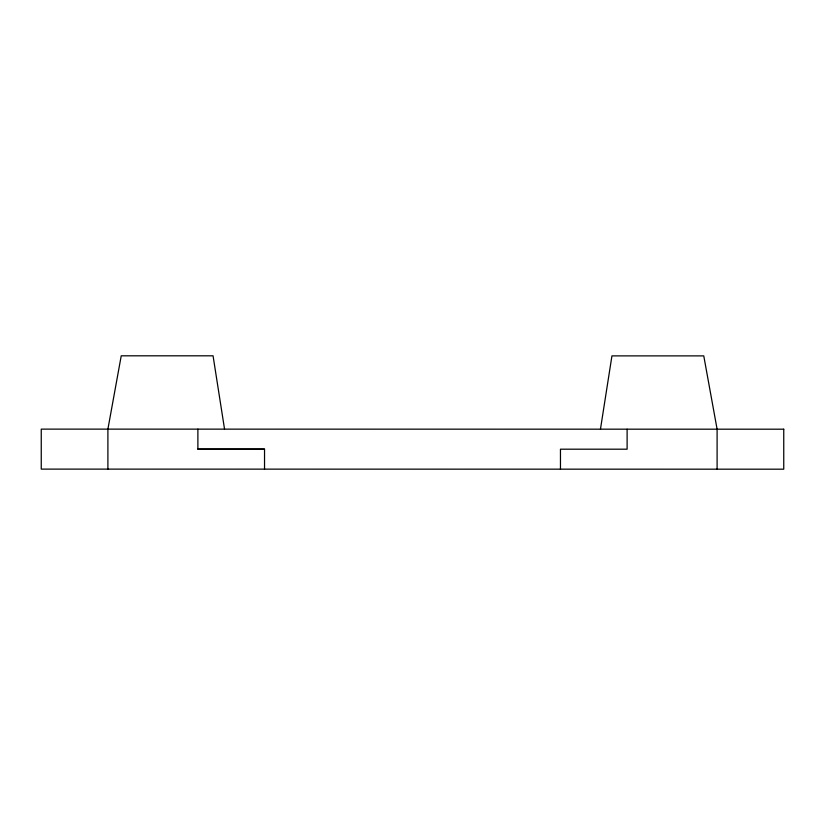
<?xml version="1.0" encoding="UTF-8"?>
<svg xmlns="http://www.w3.org/2000/svg" width="825" height="825" viewBox="0 0 825 825"><rect width="100%" height="100%" fill="white"/><g stroke="black" fill="none" stroke-linecap="round" stroke-linejoin="round"><path stroke-width="1.24" d="M600.456 429.196L611.944 355.884L703.766 355.884L717.1 429.196L717.1 469.188M197.887 449.12L264.536 449.12L264.536 469.188M264.536 449.192L197.887 449.192L197.887 429.124M224.544 429.124L213.056 355.812L121.234 355.812L107.9 429.124L107.9 469.116M627.113 429.196L627.113 449.192L560.464 449.192L560.464 469.188M783.75 429.196L41.25 429.124L41.25 469.116L783.75 469.188L783.75 429.196"/></g></svg>
